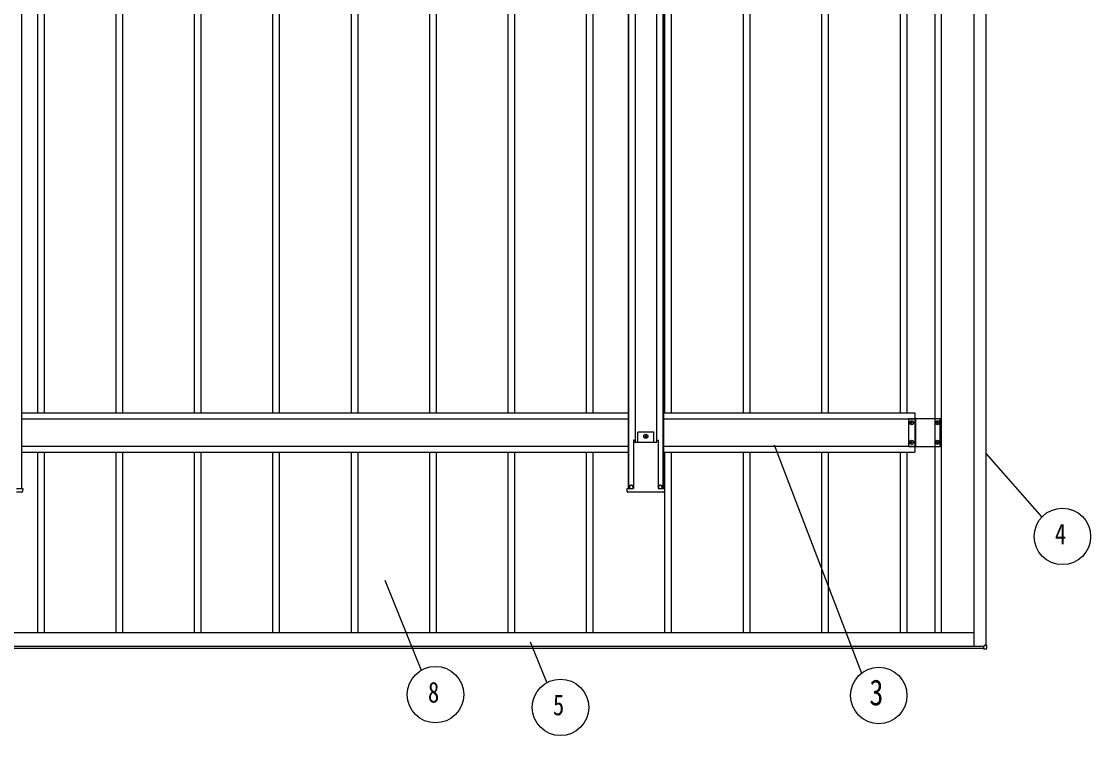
# Model space of a CAD drawing. Units: millimetres, scale not verified. Extents: x -10512 to 10512, y -7425 to 7425.
# Drawn here: x -413 to 2314, y -1454 to 366 of the extents above; entities that cross this region are included whole.
import ezdxf
from ezdxf.enums import TextEntityAlignment as Align

# ---------------------------------------------------------------- set-up
doc = ezdxf.new("R2010")
doc.units = ezdxf.units.MM
doc.header["$LTSCALE"] = 30
doc.layers.add('0-5_YKK_A1', color=4, linetype='Continuous')
doc.layers.add('0-6_YKK_D', color=6, linetype='Continuous')
doc.styles.add('ＭＳ ゴシック', font='')
doc.styles.get('ＭＳ ゴシック').set_extended_font_data('MS Gothic')

msp = doc.modelspace()

# ---------------------------------------------------------------- linework, layer by layer
at = {"layer": '0-5_YKK_A1'}
for p, q in [((2017.55, -1226.33), (2017.55, 1885.09)), ((2047.55, -1225.13), (2047.55, 1883.9)), ((-412.45, 1868.27), (-412.45, -824.85)), ((1134.55, 1868.27), (1134.55, -824.85)), ((1135.75, 1868.27), (1135.75, -824.85)), ((1152.05, 1869.15), (1152.05, -706.68)), ((1207.05, 1869.15), (1207.05, -706.68)), ((1223.35, 1868.27), (1223.35, -824.85)), ((1224.55, 1868.27), (1224.55, -824.85)), ((1916.55, 1850.58), (1916.55, -1191.83)), ((1932.55, 1850.58), (1932.55, -1191.83)), ((-371.45, -631.83), (-371.45, 1290.59)), ((-354.45, -631.83), (-354.45, 1290.59)), ((-171.45, -631.83), (-171.45, 1290.59)), ((-154.45, -631.83), (-154.45, 1290.59)), ((28.55, -631.83), (28.55, 1290.59)), ((45.55, -631.83), (45.55, 1290.59)), ((228.55, -631.83), (228.55, 1290.59)), ((245.55, -631.83), (245.55, 1290.59)), ((428.55, -631.83), (428.55, 1290.59)), ((445.55, -631.83), (445.55, 1290.59)), ((628.55, -631.83), (628.55, 1290.59)), ((645.55, -631.83), (645.55, 1290.59)), ((828.55, -631.83), (828.55, 1290.59)), ((845.55, -631.83), (845.55, 1290.59)), ((1028.55, -631.83), (1028.55, 1290.59)), ((1045.55, -631.83), (1045.55, 1290.59)), ((1228.55, -631.83), (1228.55, 1290.59)), ((1245.55, -631.83), (1245.55, 1290.59)), ((1428.55, -631.83), (1428.55, 1290.59)), ((1445.55, -631.83), (1445.55, 1290.59)), ((1628.55, -631.83), (1628.55, 1290.59)), ((1645.55, -631.83), (1645.55, 1290.59)), ((1828.55, 1290.59), (1828.55, -631.83)), ((1845.55, 1290.59), (1845.55, -631.83)), ((-412.45, -631.83), (1134.55, -631.83)), ((-412.45, -646.83), (1134.55, -646.83)), ((1224.55, -646.83), (1865.55, -646.83)), ((1850.55, -717.33), (1850.55, -646.33)), ((1850.55, -646.33), (1930.55, -646.33)), ((1857.07, -655.39), (1857.07, -654.43)), ((1868.05, -717.33), (1868.05, -646.33)), ((1923.07, -655.39), (1923.07, -654.43)), ((1930.55, -717.33), (1930.55, -646.33)), ((1200.05, -680.85), (1159.05, -680.85)), ((1159.05, -706.68), (1159.05, -680.85)), ((1200.05, -706.68), (1200.05, -680.85)), ((1148.3, -701.49), (1148.3, -824.7)), ((1148.66, -701.35), (1148.31, -701.35)), ((1148.66, -701.35), (1149.16, -701.35)), ((1149.16, -701.35), (1151.2, -701.35)), ((1151.51, -706.68), (1151.2, -701.35)), ((1180.03, -690.41), (1180.03, -689.45)), ((1207.9, -701.35), (1209.94, -701.35)), ((1209.94, -701.35), (1210.44, -701.35)), ((1210.44, -701.35), (1210.79, -701.35)), ((1210.8, -701.49), (1210.8, -824.7)), ((1857.07, -705.39), (1857.07, -704.43)), ((1923.07, -705.39), (1923.07, -704.43)), ((-412.45, -716.83), (1134.55, -716.83)), ((-412.45, -731.83), (1134.55, -731.83)), ((-371.45, -1191.83), (-371.45, -731.83)), ((-354.45, -1191.83), (-354.45, -731.83)), ((-171.45, -1191.83), (-171.45, -731.83)), ((-154.45, -1191.83), (-154.45, -731.83)), ((28.55, -1191.83), (28.55, -731.83)), ((45.55, -1191.83), (45.55, -731.83)), ((228.55, -1191.83), (228.55, -731.83)), ((245.55, -1191.83), (245.55, -731.83)), ((428.55, -1191.83), (428.55, -731.83)), ((445.55, -1191.83), (445.55, -731.83)), ((628.55, -1191.83), (628.55, -731.83)), ((645.55, -1191.83), (645.55, -731.83)), ((828.55, -1191.83), (828.55, -731.83)), ((845.55, -1191.83), (845.55, -731.83)), ((1028.55, -1191.83), (1028.55, -731.83)), ((1045.55, -1191.83), (1045.55, -731.83)), ((1224.55, -716.83), (1865.55, -716.83)), ((1224.55, -731.83), (1865.55, -731.83)), ((1228.55, -1191.83), (1228.55, -731.83)), ((1245.55, -1191.83), (1245.55, -731.83)), ((1428.55, -1191.83), (1428.55, -731.83)), ((1445.55, -1191.83), (1445.55, -731.83)), ((1628.55, -1191.83), (1628.55, -731.83)), ((1645.55, -1191.83), (1645.55, -731.83)), ((1828.55, -731.83), (1828.55, -1191.83)), ((1845.55, -731.83), (1845.55, -1191.83)), ((1850.55, -717.33), (1930.55, -717.33)), ((-412.04, -834.35), (-425.62, -834.35)), ((-425.09, -824.85), (-410.08, -824.85)), ((-410.08, -824.85), (-409.58, -824.85)), ((-409.58, -824.85), (-410.05, -832.47)), ((1132.18, -824.85), (1147.19, -824.85)), ((1147.72, -834.35), (1134.14, -834.35)), ((1138.05, -824.85), (1138.05, -820.85)), ((1147.05, -824.85), (1147.05, -820.85)), ((1147.19, -824.85), (1148.19, -824.85)), ((1149.21, -834.35), (1147.72, -834.35)), ((1148.29, -824.85), (1148.19, -824.85)), ((1149.59, -834.35), (1149.21, -834.35)), ((1209.51, -834.35), (1149.59, -834.35)), ((1209.89, -834.35), (1209.51, -834.35)), ((1211.38, -834.35), (1209.89, -834.35)), ((1210.81, -824.85), (1210.91, -824.85)), ((1210.91, -824.85), (1211.91, -824.85)), ((1224.96, -834.35), (1211.38, -834.35)), ((1211.91, -824.85), (1226.92, -824.85)), ((1212.05, -824.85), (1212.05, -820.85)), ((1221.05, -824.85), (1221.05, -820.85)), ((1226.92, -824.85), (1227.42, -824.85)), ((1227.42, -824.85), (1226.95, -832.47)), ((-2956.95, -1191.83), (2017.55, -1191.83)), ((-2955.95, -1226.83), (2041.05, -1226.83)), ((2017.55, -1226.33), (2042.55, -1226.33)), ((2041.05, -1226.93), (2041.05, -1232.83)), ((2041.35, -1226.33), (2041.35, -1226.63)), ((2042.05, -1226.33), (2042.05, -1226.63)), ((2042.55, -1225.13), (2042.55, -1226.33)), ((2042.55, -1225.13), (2042.55, -1226.33)), ((2042.87, -1225.13), (2042.55, -1225.13)), ((2048.58, -1225.13), (2042.87, -1225.13)), ((-2955.95, -1231.83), (2041.05, -1231.83)), ((2041.05, -1232.83), (2041.05, -1233.33)), ((2041.05, -1233.33), (2048.58, -1232.87))]:
    msp.add_line(p, q, dxfattribs=at)
for points in [[(1224.55, -631.83), (1865.55, -631.83), (1865.55, -731.83)], [(1857.07, -654.43), (1858.03, -654.43), (1858.03, -655.39)], [(1923.07, -654.43), (1924.03, -654.43), (1924.03, -655.39)], [(1856.11, -657.31), (1855.15, -657.31), (1855.15, -656.35), (1856.11, -656.35)], [(1858.03, -658.27), (1858.03, -659.23), (1857.07, -659.23), (1857.07, -658.27)], [(1858.99, -656.35), (1859.95, -656.35), (1859.95, -657.31), (1858.99, -657.31)], [(1922.11, -657.31), (1921.15, -657.31), (1921.15, -656.35), (1922.11, -656.35)], [(1924.03, -658.27), (1924.03, -659.23), (1923.07, -659.23), (1923.07, -658.27)], [(1924.99, -656.35), (1925.95, -656.35), (1925.95, -657.31), (1924.99, -657.31)], [(1151.51, -706.68), (1207.59, -706.68), (1207.9, -701.35)], [(1178.11, -691.37), (1177.15, -691.37), (1177.15, -692.33), (1178.11, -692.33)], [(1180.03, -689.45), (1179.07, -689.45), (1179.07, -690.41)], [(1179.07, -693.29), (1179.07, -694.25), (1180.03, -694.25), (1180.03, -693.29)], [(1180.99, -692.33), (1181.95, -692.33), (1181.95, -691.37), (1180.99, -691.37)], [(1856.11, -707.31), (1855.15, -707.31), (1855.15, -706.35), (1856.11, -706.35)], [(1857.07, -704.43), (1858.03, -704.43), (1858.03, -705.39)], [(1858.03, -708.27), (1858.03, -709.23), (1857.07, -709.23), (1857.07, -708.27)], [(1858.99, -706.35), (1859.95, -706.35), (1859.95, -707.31), (1858.99, -707.31)], [(1922.11, -707.31), (1921.15, -707.31), (1921.15, -706.35), (1922.11, -706.35)], [(1923.07, -704.43), (1924.03, -704.43), (1924.03, -705.39)], [(1924.03, -708.27), (1924.03, -709.23), (1923.07, -709.23), (1923.07, -708.27)], [(1924.99, -706.35), (1925.95, -706.35), (1925.95, -707.31), (1924.99, -707.31)], [(1132.14, -832.47), (1131.68, -824.85), (1132.18, -824.85)], [(2042.25, -1226.63), (2041.05, -1226.63), (2041.05, -1226.93)], [(2049.05, -1232.37), (2049.05, -1225.13), (2048.58, -1225.13)]]:
    msp.add_lwpolyline(points, dxfattribs=at)
for centre, radius in [((1857.55, -656.83), 5.3), ((1923.55, -656.83), 5.3), ((1179.55, -691.85), 5.3), ((1857.55, -706.83), 5.3), ((1923.55, -706.83), 5.3), ((1142.55, -820.35), 5), ((1216.55, -820.35), 5)]:
    msp.add_circle(centre, radius, dxfattribs=at)
for centre, radius, start, end in [((1856.11, -655.39), 0.96, 270, 0), ((1856.11, -658.27), 0.96, 0, 90), ((1858.99, -655.39), 0.96, 180, 270), ((1858.99, -658.27), 0.96, 90, 180), ((1922.11, -655.39), 0.96, 270, 0), ((1922.11, -658.27), 0.96, 0, 90), ((1924.99, -655.39), 0.96, 180, 270), ((1924.99, -658.27), 0.96, 90, 180), ((1178.11, -690.41), 0.96, 270, 0), ((1178.11, -693.29), 0.96, 0, 90), ((1180.99, -690.41), 0.96, 180, 270), ((1180.99, -693.29), 0.96, 90, 180), ((1856.11, -705.39), 0.96, 270, 0), ((1856.11, -708.27), 0.96, 0, 90), ((1858.99, -705.39), 0.96, 180, 270), ((1858.99, -708.27), 0.96, 90, 180), ((1922.11, -705.39), 0.96, 270, 0), ((1922.11, -708.27), 0.96, 0, 90), ((1924.99, -705.39), 0.96, 180, 270), ((1924.99, -708.27), 0.96, 90, 180), ((1142.55, -820.85), 4.5, 90, 180), ((1142.55, -820.85), 4.5, 0, 90), ((1216.55, -820.85), 4.5, 90, 180), ((1216.55, -820.85), 4.5, 0, 90), ((-412.04, -832.35), 2, 270, 356.5), ((1134.14, -832.35), 2, 183.5, 270), ((1224.96, -832.35), 2, 270, 356.5), ((2042.25, -1226.33), 0.3, 270, 0), ((2048.55, -1232.37), 0.5, 273.5, 0)]:
    msp.add_arc(centre, radius, start, end, dxfattribs=at)
for centre, major_axis, start_param, end_param in [((1148.34, -701.85), (0.031, -0.5), 3.1377656, 3.9231638), ((1210.76, -701.85), (-0.031, -0.5), 2.3600215, 3.1454197), ((1148.26, -824.35), (0.031, -0.5), 6.2793582, 7.0647564), ((1210.84, -824.35), (-0.031, -0.5), 5.5016142, 6.2870124)]:
    msp.add_ellipse(centre, major_axis=major_axis, ratio=0.061627, start_param=start_param, end_param=end_param, dxfattribs=at)
at = {"layer": '0-6_YKK_D'}
for p, q in [((1507.14, -713.21), (1729.85, -1295.07)), ((2047.72, -736.69), (2189.81, -897.3)), ((513.83, -1058.53), (607.04, -1287.77)), ((884.56, -1215.39), (926.91, -1319.56))]:
    msp.add_line(p, q, dxfattribs=at)
for centre in [(2242.15, -946.75), (643.17, -1350.05), (1773.77, -1352.12), (962.03, -1382.42)]:
    msp.add_circle(centre, 72, dxfattribs=at)

# ---------------------------------------------------------------- texts
at = {"layer": '0-6_YKK_D', "style": 'ＭＳ ゴシック', "width": 0.8}
for s, height, p in [('4', 52.79, (2222.95, -982.75)), ('8', 52.79, (623.97, -1386.05)), ('3', 65.98, (1749.77, -1397.12)), ('5', 52.79, (942.83, -1418.42))]:
    msp.add_text(s, height=height, dxfattribs=at).set_placement(p, align=Align.BOTTOM_LEFT)

doc.saveas('drawing.dxf')
